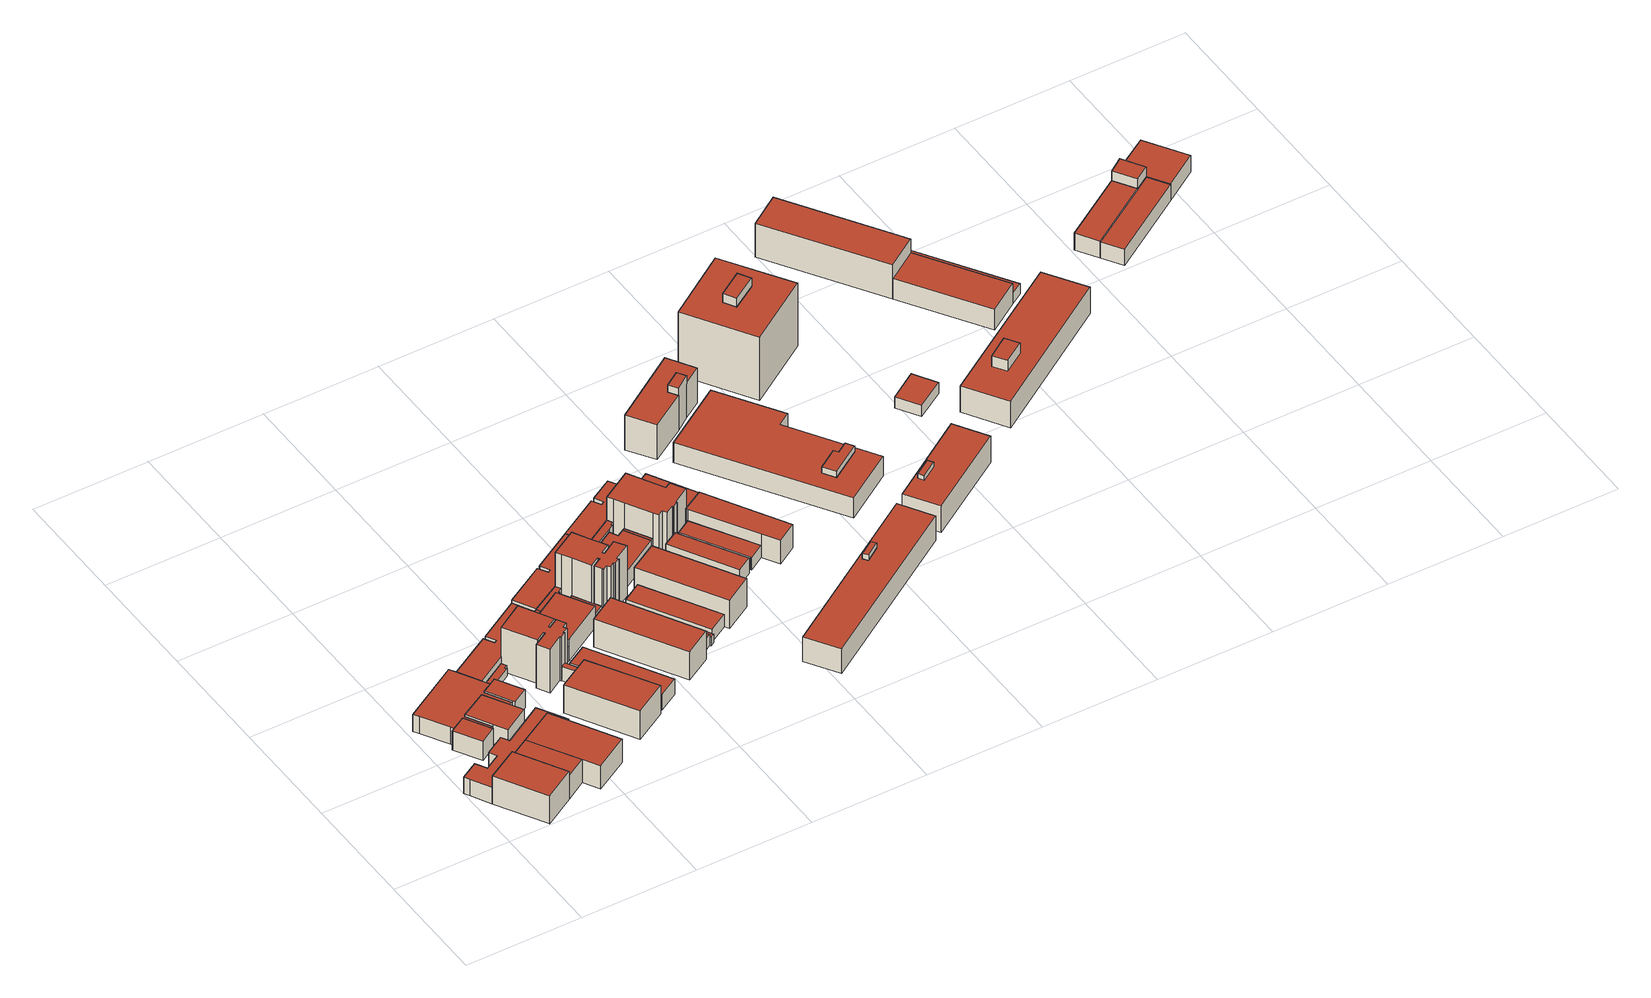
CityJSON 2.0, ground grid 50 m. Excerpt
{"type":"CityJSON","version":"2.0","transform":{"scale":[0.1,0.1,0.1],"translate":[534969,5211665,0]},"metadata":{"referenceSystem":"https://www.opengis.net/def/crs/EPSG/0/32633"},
"CityObjects":{
"building1":{"type":"Building","attributes":{"name":"Inffeldgasse 25E_4","function":"institute","yearOfConstruction":1976,"measuredHeight":13.64,"storeysAboveGround":1,"storeysBelowGround":1,"storeyHeightsAboveGround":13.64},"geometry":[{"type":"MultiSurface","lod":"2","boundaries":[[[0,1,2,3,4]],[[3,5,6,4]],[[2,7,5,3]],[[1,8,7,2]],[[0,9,8,1]],[[4,6,9,0]],[[5,7,8,9,6]]],"semantics":{"surfaces":[{"type":"GroundSurface"},{"type":"WallSurface"},{"type":"RoofSurface"}],"values":[0,1,1,1,1,1,2]}}]},
"building2":{"type":"Building","attributes":{"name":"Inffeldgasse 25D_2","function":"institute","yearOfConstruction":1976,"measuredHeight":9.31,"storeysAboveGround":2,"storeysBelowGround":1,"storeyHeightsAboveGround":4.65},"geometry":[{"type":"MultiSurface","lod":"2","boundaries":[[[10,11,12,13,14,15]],[[14,16,17,15]],[[13,18,16,14]],[[12,19,18,13]],[[11,20,19,12]],[[10,21,20,11]],[[15,17,21,10]],[[16,18,19,20,21,17]]],"semantics":{"surfaces":[{"type":"GroundSurface"},{"type":"WallSurface"},{"type":"RoofSurface"}],"values":[0,1,1,1,1,1,1,2]}}]},
"building3":{"type":"Building","attributes":{"name":"Inffeldgasse 25D_7","function":"institute","yearOfConstruction":1976,"measuredHeight":8.05,"storeysAboveGround":3,"storeysBelowGround":1,"storeyHeightsAboveGround":2.68},"geometry":[{"type":"MultiSurface","lod":"2","boundaries":[[[22,23,24,25,26,27,28,29,30,31,32,4,33,34,35,36]],[[35,37,38,36]],[[34,39,37,35]],[[33,40,39,34]],[[4,41,40,33]],[[32,42,41,4]],[[31,43,42,32]],[[30,44,43,31]],[[29,45,44,30]],[[28,46,45,29]],[[27,47,46,28]],[[26,48,47,27]],[[25,49,48,26]],[[24,50,49,25]],[[23,51,50,24]],[[22,52,51,23]],[[36,38,52,22]],[[37,39,40,41,42,43,44,45,46,47,48,49,50,51,52,38]]],"semantics":{"surfaces":[{"type":"GroundSurface"},{"type":"WallSurface"},{"type":"RoofSurface"}],"values":[0,1,1,1,1,1,1,1,1,1,1,1,1,1,1,1,1,2]}}]},
"building4":{"type":"Building","attributes":{"name":"Inffeldgasse 25D_6","function":"institute","yearOfConstruction":1976,"measuredHeight":11.44,"storeysAboveGround":4,"storeysBelowGround":1,"storeyHeightsAboveGround":2.86},"geometry":[{"type":"MultiSurface","lod":"2","boundaries":[[[53,1,0,54]],[[0,55,56,54]],[[1,57,55,0]],[[53,58,57,1]],[[54,56,58,53]],[[55,57,58,56]]],"semantics":{"surfaces":[{"type":"GroundSurface"},{"type":"WallSurface"},{"type":"RoofSurface"}],"values":[0,1,1,1,1,2]}}]},
"building5":{"type":"Building","attributes":{"name":"Inffeldgasse 25D_1","function":"institute","yearOfConstruction":1976,"measuredHeight":8.32,"storeysAboveGround":2,"storeysBelowGround":1,"storeyHeightsAboveGround":4.16},"geometry":[{"type":"MultiSurface","lod":"2","boundaries":[[[59,60,61,62,63,64,65,66,67,68,10,15,14,69,70,71]],[[70,72,73,71]],[[69,74,72,70]],[[14,75,74,69]],[[15,76,75,14]],[[10,77,76,15]],[[68,78,77,10]],[[67,79,78,68]],[[66,80,79,67]],[[65,81,80,66]],[[64,82,81,65]],[[63,83,82,64]],[[62,84,83,63]],[[61,85,84,62]],[[60,86,85,61]],[[59,87,86,60]],[[71,73,87,59]],[[72,74,75,76,77,78,79,80,81,82,83,84,85,86,87,73]]],"semantics":{"surfaces":[{"type":"GroundSurface"},{"type":"WallSurface"},{"type":"RoofSurface"}],"values":[0,1,1,1,1,1,1,1,1,1,1,1,1,1,1,1,1,2]}}]},
"building6":{"type":"Building","attributes":{"name":"Inffeldgasse 25D_3","function":"institute","yearOfConstruction":1976,"measuredHeight":9.26,"storeysAboveGround":2,"storeysBelowGround":1,"storeyHeightsAboveGround":4.63},"geometry":[{"type":"MultiSurface","lod":"2","boundaries":[[[66,65,88,89,68,67]],[[68,90,91,67]],[[89,92,90,68]],[[88,93,92,89]],[[65,94,93,88]],[[66,95,94,65]],[[67,91,95,66]],[[90,92,93,94,95,91]]],"semantics":{"surfaces":[{"type":"GroundSurface"},{"type":"WallSurface"},{"type":"RoofSurface"}],"values":[0,1,1,1,1,1,1,2]}}]},
"building7":{"type":"Building","attributes":{"name":"Inffeldgasse 25D_5","function":"institute","yearOfConstruction":1976,"measuredHeight":11.37,"storeysAboveGround":4,"storeysBelowGround":1,"storeyHeightsAboveGround":2.84},"geometry":[{"type":"MultiSurface","lod":"2","boundaries":[[[96,53,54,32,31,97]],[[31,98,99,97]],[[32,100,98,31]],[[54,56,100,32]],[[53,58,56,54]],[[96,101,58,53]],[[97,99,101,96]],[[98,100,56,58,101,99]]],"semantics":{"surfaces":[{"type":"GroundSurface"},{"type":"WallSurface"},{"type":"RoofSurface"}],"values":[0,1,1,1,1,1,1,2]}}]},
"building8":{"type":"Building","attributes":{"name":"Inffeldgasse 25D_4","function":"institute","yearOfConstruction":1976,"measuredHeight":9,"storeysAboveGround":2,"storeysBelowGround":1,"storeyHeightsAboveGround":4.5},"geometry":[{"type":"MultiSurface","lod":"2","boundaries":[[[62,102,103,104,64,63]],[[64,105,106,63]],[[104,107,105,64]],[[103,108,107,104]],[[102,109,108,103]],[[62,110,109,102]],[[63,106,110,62]],[[105,107,108,109,110,106]]],"semantics":{"surfaces":[{"type":"GroundSurface"},{"type":"WallSurface"},{"type":"RoofSurface"}],"values":[0,1,1,1,1,1,1,2]}}]},
"building9":{"type":"Building","attributes":{"name":"Inffeldgasse 25D_8","function":"institute","yearOfConstruction":1976,"measuredHeight":2.65,"storeysAboveGround":1,"storeysBelowGround":1,"storeyHeightsAboveGround":2.65},"geometry":[{"type":"MultiSurface","lod":"2","boundaries":[[[111,112,113,30,29,28]],[[29,114,115,28]],[[30,116,114,29]],[[113,117,116,30]],[[112,118,117,113]],[[111,119,118,112]],[[28,115,119,111]],[[114,116,117,118,119,115]]],"semantics":{"surfaces":[{"type":"GroundSurface"},{"type":"WallSurface"},{"type":"RoofSurface"}],"values":[0,1,1,1,1,1,1,2]}}]},
"building10":{"type":"Building","attributes":{"name":"Inffeldgasse 25C_2","function":"institute","yearOfConstruction":1976,"measuredHeight":3.66,"storeysAboveGround":1,"storeysBelowGround":1,"storeyHeightsAboveGround":3.66},"geometry":[{"type":"MultiSurface","lod":"2","boundaries":[[[120,121,122,123,124,125,126,61,60,127]],[[60,128,129,127]],[[61,130,128,60]],[[126,131,130,61]],[[125,132,131,126]],[[124,133,132,125]],[[123,134,133,124]],[[122,135,134,123]],[[121,136,135,122]],[[120,137,136,121]],[[127,129,137,120]],[[128,130,131,132,133,134,135,136,137,129]]],"semantics":{"surfaces":[{"type":"GroundSurface"},{"type":"WallSurface"},{"type":"RoofSurface"}],"values":[0,1,1,1,1,1,1,1,1,1,1,2]}}]},
"building11":{"type":"Building","attributes":{"name":"Inffeldgasse 25C_1","function":"institute","yearOfConstruction":1976,"measuredHeight":6.81,"storeysAboveGround":1,"storeysBelowGround":1,"storeyHeightsAboveGround":6.81},"geometry":[{"type":"MultiSurface","lod":"2","boundaries":[[[138,139,140,141,142,143,144,121,120,127,145]],[[127,146,147,145]],[[120,148,146,127]],[[121,149,148,120]],[[144,150,149,121]],[[143,151,150,144]],[[142,152,151,143]],[[141,153,152,142]],[[140,154,153,141]],[[139,155,154,140]],[[138,156,155,139]],[[145,147,156,138]],[[146,148,149,150,151,152,153,154,155,156,147]]],"semantics":{"surfaces":[{"type":"GroundSurface"},{"type":"WallSurface"},{"type":"RoofSurface"}],"values":[0,1,1,1,1,1,1,1,1,1,1,1,2]}}]},
"building12":{"type":"Building","attributes":{"name":"Inffeldgasse 25C_3","function":"institute","yearOfConstruction":1976,"measuredHeight":21.26,"storeysAboveGround":7,"storeysBelowGround":1,"storeyHeightsAboveGround":3.04},"geometry":[{"type":"MultiSurface","lod":"2","boundaries":[[[144,157,158,159,160,161,162,163,164,165,166,167,168,169,170,171,172,173,174,175,176,177,121]],[[177,178,179,121]],[[176,180,178,177]],[[175,181,180,176]],[[174,182,181,175]],[[173,183,182,174]],[[172,184,183,173]],[[171,185,184,172]],[[170,186,185,171]],[[169,187,186,170]],[[168,188,187,169]],[[167,189,188,168]],[[166,190,189,167]],[[165,191,190,166]],[[164,192,191,165]],[[163,193,192,164]],[[162,194,193,163]],[[161,195,194,162]],[[160,196,195,161]],[[159,197,196,160]],[[158,198,197,159]],[[157,199,198,158]],[[144,200,199,157]],[[121,179,200,144]],[[178,180,181,182,183,184,185,186,187,188,189,190,191,192,193,194,195,196,197,198,199,200,179]]],"semantics":{"surfaces":[{"type":"GroundSurface"},{"type":"WallSurface"},{"type":"RoofSurface"}],"values":[0,1,1,1,1,1,1,1,1,1,1,1,1,1,1,1,1,1,1,1,1,1,1,1,2]}}]},
"building13":{"type":"Building","attributes":{"name":"Inffeldgasse 25C_8","function":"institute","yearOfConstruction":1976,"measuredHeight":13.87,"storeysAboveGround":3,"storeysBelowGround":1,"storeyHeightsAboveGround":4.62},"geometry":[{"type":"MultiSurface","lod":"2","boundaries":[[[201,202,203,204]],[[203,205,206,204]],[[202,207,205,203]],[[201,208,207,202]],[[204,206,208,201]],[[205,207,208,206]]],"semantics":{"surfaces":[{"type":"GroundSurface"},{"type":"WallSurface"},{"type":"RoofSurface"}],"values":[0,1,1,1,1,2]}}]},
"building14":{"type":"Building","attributes":{"name":"Inffeldgasse 25C_6","function":"institute","yearOfConstruction":1976,"measuredHeight":6.92,"storeysAboveGround":1,"storeysBelowGround":1,"storeyHeightsAboveGround":6.92},"geometry":[{"type":"MultiSurface","lod":"2","boundaries":[[[169,209,210,211,204,170]],[[204,212,213,170]],[[211,214,212,204]],[[210,215,214,211]],[[209,216,215,210]],[[169,217,216,209]],[[170,213,217,169]],[[212,214,215,216,217,213]]],"semantics":{"surfaces":[{"type":"GroundSurface"},{"type":"WallSurface"},{"type":"RoofSurface"}],"values":[0,1,1,1,1,1,1,2]}}]},
"building15":{"type":"Building","attributes":{"name":"Inffeldgasse 25C_5","function":"institute","yearOfConstruction":1976,"measuredHeight":7.24,"storeysAboveGround":1,"storeysBelowGround":1,"storeyHeightsAboveGround":7.24},"geometry":[{"type":"MultiSurface","lod":"2","boundaries":[[[218,219,163,162,159,158]],[[159,220,221,158]],[[162,222,220,159]],[[163,223,222,162]],[[219,224,223,163]],[[218,225,224,219]],[[158,221,225,218]],[[220,222,223,224,225,221]]],"semantics":{"surfaces":[{"type":"GroundSurface"},{"type":"WallSurface"},{"type":"RoofSurface"}],"values":[0,1,1,1,1,1,1,2]}}]},
"building16":{"type":"Building","attributes":{"name":"Inffeldgasse 25C_4","function":"institute","yearOfConstruction":1976,"measuredHeight":7.97,"storeysAboveGround":1,"storeysBelowGround":1,"storeyHeightsAboveGround":7.97},"geometry":[{"type":"MultiSurface","lod":"2","boundaries":[[[143,226,227,228,229,157,144]],[[157,230,231,144]],[[229,232,230,157]],[[228,233,232,229]],[[227,234,233,228]],[[226,235,234,227]],[[143,236,235,226]],[[144,231,236,143]],[[230,232,233,234,235,236,231]]],"semantics":{"surfaces":[{"type":"GroundSurface"},{"type":"WallSurface"},{"type":"RoofSurface"}],"values":[0,1,1,1,1,1,1,1,2]}}]},
"building17":{"type":"Building","attributes":{"name":"Inffeldgasse 25C_7","function":"institute","yearOfConstruction":1976,"measuredHeight":7.6,"storeysAboveGround":2,"storeysBelowGround":1,"storeyHeightsAboveGround":3.8},"geometry":[{"type":"MultiSurface","lod":"2","boundaries":[[[237,238,239,209]],[[239,240,241,209]],[[238,242,240,239]],[[237,243,242,238]],[[209,241,243,237]],[[240,242,243,241]]],"semantics":{"surfaces":[{"type":"GroundSurface"},{"type":"WallSurface"},{"type":"RoofSurface"}],"values":[0,1,1,1,1,2]}}]},
"building18":{"type":"Building","attributes":{"name":"Inffeldgasse 25B_3","function":"institute","yearOfConstruction":1976,"measuredHeight":10.5,"storeysAboveGround":2,"storeysBelowGround":2,"storeyHeightsAboveGround":5.25},"geometry":[{"type":"MultiSurface","lod":"2","boundaries":[[[244,245,219,218,246,227,226,247]],[[226,248,249,247]],[[227,250,248,226]],[[246,251,250,227]],[[218,252,251,246]],[[219,253,252,218]],[[245,254,253,219]],[[244,255,254,245]],[[247,249,255,244]],[[248,250,251,252,253,254,255,249]]],"semantics":{"surfaces":[{"type":"GroundSurface"},{"type":"WallSurface"},{"type":"RoofSurface"}],"values":[0,1,1,1,1,1,1,1,1,2]}}]},
"building19":{"type":"Building","attributes":{"name":"Inffeldgasse 25B_4","function":"institute","yearOfConstruction":1976,"measuredHeight":7.98,"storeysAboveGround":1,"storeysBelowGround":2,"storeyHeightsAboveGround":7.98},"geometry":[{"type":"MultiSurface","lod":"2","boundaries":[[[256,257,258,259,247,226,143]],[[226,235,236,143]],[[247,260,235,226]],[[259,261,260,247]],[[258,262,261,259]],[[257,263,262,258]],[[256,264,263,257]],[[143,236,264,256]],[[235,260,261,262,263,264,236]]],"semantics":{"surfaces":[{"type":"GroundSurface"},{"type":"WallSurface"},{"type":"RoofSurface"}],"values":[0,1,1,1,1,1,1,1,2]}}]},
"building20":{"type":"Building","attributes":{"name":"Inffeldgasse 25B_5","function":"institute","yearOfConstruction":1976,"measuredHeight":6.22,"storeysAboveGround":1,"storeysBelowGround":2,"storeyHeightsAboveGround":6.22},"geometry":[{"type":"MultiSurface","lod":"2","boundaries":[[[265,266,267,245,244,268]],[[244,269,270,268]],[[245,271,269,244]],[[267,272,271,245]],[[266,273,272,267]],[[265,274,273,266]],[[268,270,274,265]],[[269,271,272,273,274,270]]],"semantics":{"surfaces":[{"type":"GroundSurface"},{"type":"WallSurface"},{"type":"RoofSurface"}],"values":[0,1,1,1,1,1,1,2]}}]},
"building21":{"type":"Building","attributes":{"name":"Inffeldgasse 25B_10","function":"institute","yearOfConstruction":1976,"measuredHeight":13.83,"storeysAboveGround":1,"storeysBelowGround":2,"storeyHeightsAboveGround":13.83},"geometry":[{"type":"MultiSurface","lod":"2","boundaries":[[[275,276,277,278]],[[277,279,280,278]],[[276,281,279,277]],[[275,282,281,276]],[[278,280,282,275]],[[279,281,282,280]]],"semantics":{"surfaces":[{"type":"GroundSurface"},{"type":"WallSurface"},{"type":"RoofSurface"}],"values":[0,1,1,1,1,2]}}]},
"building22":{"type":"Building","attributes":{"name":"Inffeldgasse 25B_1","function":"institute","yearOfConstruction":1976,"measuredHeight":8.18,"storeysAboveGround":1,"storeysBelowGround":2,"storeyHeightsAboveGround":8.18},"geometry":[{"type":"MultiSurface","lod":"2","boundaries":[[[283,284,285,286,287,288,289,256,143,142]],[[143,290,291,142]],[[256,292,290,143]],[[289,293,292,256]],[[288,294,293,289]],[[287,295,294,288]],[[286,296,295,287]],[[285,297,296,286]],[[284,298,297,285]],[[283,299,298,284]],[[142,291,299,283]],[[290,292,293,294,295,296,297,298,299,291]]],"semantics":{"surfaces":[{"type":"GroundSurface"},{"type":"WallSurface"},{"type":"RoofSurface"}],"values":[0,1,1,1,1,1,1,1,1,1,1,2]}}]},
"building23":{"type":"Building","attributes":{"name":"Inffeldgasse 25B_2","function":"institute","yearOfConstruction":1976,"measuredHeight":24.51,"storeysAboveGround":7,"storeysBelowGround":2,"storeyHeightsAboveGround":3.5},"geometry":[{"type":"MultiSurface","lod":"2","boundaries":[[[289,300,301,302,303,304,305,306,307,308,309,310,311,312,313,314,315,316,267,266,317,318,265,268,257,256]],[[257,319,320,256]],[[268,321,319,257]],[[265,322,321,268]],[[318,323,322,265]],[[317,324,323,318]],[[266,325,324,317]],[[267,326,325,266]],[[316,327,326,267]],[[315,328,327,316]],[[314,329,328,315]],[[313,330,329,314]],[[312,331,330,313]],[[311,332,331,312]],[[310,333,332,311]],[[309,334,333,310]],[[308,335,334,309]],[[307,336,335,308]],[[306,337,336,307]],[[305,338,337,306]],[[304,339,338,305]],[[303,340,339,304]],[[302,341,340,303]],[[301,342,341,302]],[[300,343,342,301]],[[289,344,343,300]],[[256,320,344,289]],[[319,321,322,323,324,325,326,327,328,329,330,331,332,333,334,335,336,337,338,339,340,341,342,343,344,320]]],"semantics":{"surfaces":[{"type":"GroundSurface"},{"type":"WallSurface"},{"type":"RoofSurface"}],"values":[0,1,1,1,1,1,1,1,1,1,1,1,1,1,1,1,1,1,1,1,1,1,1,1,1,1,1,2]}}]},
"building24":{"type":"Building","attributes":{"name":"Inffeldgasse 25B_8","function":"institute","yearOfConstruction":1976,"measuredHeight":5.46,"storeysAboveGround":1,"storeysBelowGround":2,"storeyHeightsAboveGround":5.46},"geometry":[{"type":"MultiSurface","lod":"2","boundaries":[[[345,346,347,348]],[[347,349,350,348]],[[346,351,349,347]],[[345,352,351,346]],[[348,350,352,345]],[[349,351,352,350]]],"semantics":{"surfaces":[{"type":"GroundSurface"},{"type":"WallSurface"},{"type":"RoofSurface"}],"values":[0,1,1,1,1,2]}}]},
"building25":{"type":"Building","attributes":{"name":"Inffeldgasse 25B_7","function":"institute","yearOfConstruction":1976,"measuredHeight":4.13,"storeysAboveGround":1,"storeysBelowGround":2,"storeyHeightsAboveGround":4.13},"geometry":[{"type":"MultiSurface","lod":"2","boundaries":[[[310,353,354,348,311]],[[348,355,356,311]],[[354,357,355,348]],[[353,358,357,354]],[[310,359,358,353]],[[311,356,359,310]],[[355,357,358,359,356]]],"semantics":{"surfaces":[{"type":"GroundSurface"},{"type":"WallSurface"},{"type":"RoofSurface"}],"values":[0,1,1,1,1,1,2]}}]},
"building26":{"type":"Building","attributes":{"name":"Inffeldgasse 25B_6","function":"institute","yearOfConstruction":1976,"measuredHeight":7.5,"storeysAboveGround":1,"storeysBelowGround":2,"storeyHeightsAboveGround":7.5},"geometry":[{"type":"MultiSurface","lod":"2","boundaries":[[[360,361,306,305,304,300]],[[304,362,363,300]],[[305,364,362,304]],[[306,365,364,305]],[[361,366,365,306]],[[360,367,366,361]],[[300,363,367,360]],[[362,364,365,366,367,363]]],"semantics":{"surfaces":[{"type":"GroundSurface"},{"type":"WallSurface"},{"type":"RoofSurface"}],"values":[0,1,1,1,1,1,1,2]}}]},
"building27":{"type":"Building","attributes":{"name":"Inffeldgasse 25B_12","function":"institute","yearOfConstruction":1976,"measuredHeight":8.72,"storeysAboveGround":1,"storeysBelowGround":1,"storeyHeightsAboveGround":8.72},"geometry":[{"type":"MultiSurface","lod":"2","boundaries":[[[368,369,370,371,372,289,288]],[[289,373,374,288]],[[372,375,373,289]],[[371,376,375,372]],[[370,377,376,371]],[[369,378,377,370]],[[368,379,378,369]],[[288,374,379,368]],[[373,375,376,377,378,379,374]]],"semantics":{"surfaces":[{"type":"GroundSurface"},{"type":"WallSurface"},{"type":"RoofSurface"}],"values":[0,1,1,1,1,1,1,1,2]}}]},
"building28":{"type":"Building","attributes":{"name":"Inffeldgasse 25B_9","function":"institute","yearOfConstruction":1976,"measuredHeight":6.1,"storeysAboveGround":1,"storeysBelowGround":2,"storeyHeightsAboveGround":6.1},"geometry":[{"type":"MultiSurface","lod":"2","boundaries":[[[380,381,382,383]],[[382,384,385,383]],[[381,386,384,382]],[[380,387,386,381]],[[383,385,387,380]],[[384,386,387,385]]],"semantics":{"surfaces":[{"type":"GroundSurface"},{"type":"WallSurface"},{"type":"RoofSurface"}],"values":[0,1,1,1,1,2]}}]},
"building29":{"type":"Building","attributes":{"name":"Inffeldgasse 25A_4","function":"institute","yearOfConstruction":1976,"measuredHeight":7.5,"storeysAboveGround":3,"storeysBelowGround":2,"storeyHeightsAboveGround":2.5},"geometry":[{"type":"MultiSurface","lod":"2","boundaries":[[[368,388,389,390,391,361,360,369]],[[360,367,392,369]],[[361,366,367,360]],[[391,393,366,361]],[[390,394,393,391]],[[389,395,394,390]],[[388,396,395,389]],[[368,397,396,388]],[[369,392,397,368]],[[367,366,393,394,395,396,397,392]]],"semantics":{"surfaces":[{"type":"GroundSurface"},{"type":"WallSurface"},{"type":"RoofSurface"}],"values":[0,1,1,1,1,1,1,1,1,2]}}]},
"building30":{"type":"Building","attributes":{"name":"Inffeldgasse 25B_11","function":"institute","yearOfConstruction":1976,"measuredHeight":13.84,"storeysAboveGround":1,"storeysBelowGround":2,"storeyHeightsAboveGround":13.84},"geometry":[{"type":"MultiSurface","lod":"2","boundaries":[[[398,399,400,401]],[[400,402,403,401]],[[399,404,402,400]],[[398,405,404,399]],[[401,403,405,398]],[[402,404,405,403]]],"semantics":{"surfaces":[{"type":"GroundSurface"},{"type":"WallSurface"},{"type":"RoofSurface"}],"values":[0,1,1,1,1,2]}}]},
"building31":{"type":"Building","attributes":{"name":"Inffeldgasse 25A_3","function":"institute","yearOfConstruction":1976,"measuredHeight":8.73,"storeysAboveGround":1,"storeysBelowGround":2,"storeyHeightsAboveGround":8.73},"geometry":[{"type":"MultiSurface","lod":"2","boundaries":[[[406,407,408,409,388,368,288]],[[368,379,374,288]],[[388,410,379,368]],[[409,411,410,388]],[[408,412,411,409]],[[407,413,412,408]],[[406,414,413,407]],[[288,374,414,406]],[[379,410,411,412,413,414,374]]],"semantics":{"surfaces":[{"type":"GroundSurface"},{"type":"WallSurface"},{"type":"RoofSurface"}],"values":[0,1,1,1,1,1,1,1,2]}}]},
"building32":{"type":"Building","attributes":{"name":"Inffeldgasse 25A_1","function":"institute","yearOfConstruction":1976,"measuredHeight":8.45,"storeysAboveGround":1,"storeysBelowGround":2,"storeyHeightsAboveGround":8.45},"geometry":[{"type":"MultiSurface","lod":"2","boundaries":[[[415,416,417,418,419,420,421,422,406,288,287]],[[288,423,424,287]],[[406,425,423,288]],[[422,426,425,406]],[[421,427,426,422]],[[420,428,427,421]],[[419,429,428,420]],[[418,430,429,419]],[[417,431,430,418]],[[416,432,431,417]],[[415,433,432,416]],[[287,424,433,415]],[[423,425,426,427,428,429,430,431,432,433,424]]],"semantics":{"surfaces":[{"type":"GroundSurface"},{"type":"WallSurface"},{"type":"RoofSurface"}],"values":[0,1,1,1,1,1,1,1,1,1,1,1,2]}}]},
"building33":{"type":"Building","attributes":{"name":"Inffeldgasse 25A_5","function":"institute","yearOfConstruction":1976,"measuredHeight":7.5,"storeysAboveGround":3,"storeysBelowGround":2,"storeyHeightsAboveGround":2.5},"geometry":[{"type":"MultiSurface","lod":"2","boundaries":[[[434,435,391,390]],[[391,393,394,390]],[[435,436,393,391]],[[434,437,436,435]],[[390,394,437,434]],[[393,436,437,394]]],"semantics":{"surfaces":[{"type":"GroundSurface"},{"type":"WallSurface"},{"type":"RoofSurface"}],"values":[0,1,1,1,1,2]}}]},
"building34":{"type":"Building","attributes":{"name":"Inffeldgasse 25A_2","function":"institute","yearOfConstruction":1976,"measuredHeight":20,"storeysAboveGround":7,"storeysBelowGround":2,"storeyHeightsAboveGround":2.86},"geometry":[{"type":"MultiSurface","lod":"2","boundaries":[[[422,438,439,440,441,442,443,444,445,446,447,448,449,450,435,434,407,406]],[[407,451,452,406]],[[434,453,451,407]],[[435,454,453,434]],[[450,455,454,435]],[[449,456,455,450]],[[448,457,456,449]],[[447,458,457,448]],[[446,459,458,447]],[[445,460,459,446]],[[444,461,460,445]],[[443,462,461,444]],[[442,463,462,443]],[[441,464,463,442]],[[440,465,464,441]],[[439,466,465,440]],[[438,467,466,439]],[[422,468,467,438]],[[406,452,468,422]],[[451,453,454,455,456,457,458,459,460,461,462,463,464,465,466,467,468,452]]],"semantics":{"surfaces":[{"type":"GroundSurface"},{"type":"WallSurface"},{"type":"RoofSurface"}],"values":[0,1,1,1,1,1,1,1,1,1,1,1,1,1,1,1,1,1,1,2]}}]},
"building35":{"type":"Building","attributes":{"name":"Inffeldgasse 25A_8","function":"institute","yearOfConstruction":1976,"measuredHeight":7.65,"storeysAboveGround":1,"storeysBelowGround":2,"storeyHeightsAboveGround":7.65},"geometry":[{"type":"MultiSurface","lod":"2","boundaries":[[[469,470,471,472,473]],[[472,474,475,473]],[[471,476,474,472]],[[470,477,476,471]],[[469,478,477,470]],[[473,475,478,469]],[[474,476,477,478,475]]],"semantics":{"surfaces":[{"type":"GroundSurface"},{"type":"WallSurface"},{"type":"RoofSurface"}],"values":[0,1,1,1,1,1,2]}}]},
"building36":{"type":"Building","attributes":{"name":"Inffeldgasse 25A_9","function":"institute","yearOfConstruction":1976,"measuredHeight":4.41,"storeysAboveGround":1,"storeysBelowGround":2,"storeyHeightsAboveGround":4.41},"geometry":[{"type":"MultiSurface","lod":"2","boundaries":[[[444,479,480,470,469,445]],[[469,481,482,445]],[[470,483,481,469]],[[480,484,483,470]],[[479,485,484,480]],[[444,486,485,479]],[[445,482,486,444]],[[481,483,484,485,486,482]]],"semantics":{"surfaces":[{"type":"GroundSurface"},{"type":"WallSurface"},{"type":"RoofSurface"}],"values":[0,1,1,1,1,1,1,2]}}]},
"building37":{"type":"Building","attributes":{"name":"Inffeldgasse 25A_7","function":"institute","yearOfConstruction":1976,"measuredHeight":7.5,"storeysAboveGround":1,"storeysBelowGround":2,"storeyHeightsAboveGround":7.5},"geometry":[{"type":"MultiSurface","lod":"2","boundaries":[[[421,439,438,422]],[[438,487,488,422]],[[439,489,487,438]],[[421,490,489,439]],[[422,488,490,421]],[[487,489,490,488]]],"semantics":{"surfaces":[{"type":"GroundSurface"},{"type":"WallSurface"},{"type":"RoofSurface"}],"values":[0,1,1,1,1,2]}}]},
"building38":{"type":"Building","attributes":{"name":"Inffeldgasse 25A_10","function":"institute","yearOfConstruction":1976,"measuredHeight":5.89,"storeysAboveGround":1,"storeysBelowGround":2,"storeyHeightsAboveGround":5.89},"geometry":[{"type":"MultiSurface","lod":"2","boundaries":[[[491,492,493,480,479]],[[480,494,495,479]],[[493,496,494,480]],[[492,497,496,493]],[[491,498,497,492]],[[479,495,498,491]],[[494,496,497,498,495]]],"semantics":{"surfaces":[{"type":"GroundSurface"},{"type":"WallSurface"},{"type":"RoofSurface"}],"values":[0,1,1,1,1,1,2]}}]},
"building39":{"type":"Building","attributes":{"name":"Inffeldgasse 25A_6","function":"institute","yearOfConstruction":1976,"measuredHeight":7.5,"storeysAboveGround":1,"storeysBelowGround":2,"storeyHeightsAboveGround":7.5},"geometry":[{"type":"MultiSurface","lod":"2","boundaries":[[[499,440,439,421,420,500]],[[420,501,502,500]],[[421,490,501,420]],[[439,489,490,421]],[[440,503,489,439]],[[499,504,503,440]],[[500,502,504,499]],[[501,490,489,503,504,502]]],"semantics":{"surfaces":[{"type":"GroundSurface"},{"type":"WallSurface"},{"type":"RoofSurface"}],"values":[0,1,1,1,1,1,1,2]}}]},
"building40":{"type":"Building","attributes":{"name":"Inffeldgasse 25A_11","function":"institute","yearOfConstruction":1976,"measuredHeight":11.52,"storeysAboveGround":1,"storeysBelowGround":2,"storeyHeightsAboveGround":11.52},"geometry":[{"type":"MultiSurface","lod":"2","boundaries":[[[492,491,505,506,507,508]],[[507,509,510,508]],[[506,511,509,507]],[[505,512,511,506]],[[491,513,512,505]],[[492,514,513,491]],[[508,510,514,492]],[[509,511,512,513,514,510]]],"semantics":{"surfaces":[{"type":"GroundSurface"},{"type":"WallSurface"},{"type":"RoofSurface"}],"values":[0,1,1,1,1,1,1,2]}}]},
"building41":{"type":"Building","attributes":{"name":"Inffeldgasse 21A_1","function":"institute","yearOfConstruction":2003,"measuredHeight":11.91,"storeysAboveGround":3,"storeysBelowGround":1,"storeyHeightsAboveGround":3.97},"geometry":[{"type":"MultiSurface","lod":"2","boundaries":[[[515,516,517,518]],[[519,520,521,522]],[[517,523,524,518]],[[516,525,523,517]],[[515,526,525,516]],[[518,524,526,515]],[[521,527,528,522]],[[520,529,527,521]],[[519,530,529,520]],[[522,528,530,519]],[[523,525,526,524]],[[527,529,530,528]]],"semantics":{"surfaces":[{"type":"GroundSurface"},{"type":"WallSurface"},{"type":"RoofSurface"}],"values":[0,0,1,1,1,1,1,1,1,1,2,2]}}]},
"building42":{"type":"Building","attributes":{"name":"Inffeldgasse 21A_2","function":"institute","yearOfConstruction":2003,"measuredHeight":14.5,"storeysAboveGround":4,"storeysBelowGround":1,"storeyHeightsAboveGround":3.63},"geometry":[{"type":"MultiSurface","lod":"2","boundaries":[[[521,520,519,522]],[[519,531,532,522]],[[520,533,531,519]],[[521,534,533,520]],[[522,532,534,521]],[[531,533,534,532]]],"semantics":{"surfaces":[{"type":"GroundSurface"},{"type":"WallSurface"},{"type":"RoofSurface"}],"values":[0,1,1,1,1,2]}}]},
"building43":{"type":"Building","attributes":{"name":"Inffeldgasse 19_1","function":"institute","yearOfConstruction":2010,"measuredHeight":16.97,"storeysAboveGround":4,"storeysBelowGround":1,"storeyHeightsAboveGround":4.24},"geometry":[{"type":"MultiSurface","lod":"2","boundaries":[[[535,536,537,538,539,540,541,542]],[[541,543,544,542]],[[540,545,543,541]],[[539,546,545,540]],[[538,547,546,539]],[[537,548,547,538]],[[536,549,548,537]],[[535,550,549,536]],[[542,544,550,535]],[[543,545,546,547,548,549,550,544]]],"semantics":{"surfaces":[{"type":"GroundSurface"},{"type":"WallSurface"},{"type":"RoofSurface"}],"values":[0,1,1,1,1,1,1,1,1,2]}}]},
"building44":{"type":"Building","attributes":{"name":"Inffeldgasse 19_2","function":"institute","yearOfConstruction":2010,"measuredHeight":20.46,"storeysAboveGround":5,"storeysBelowGround":1,"storeyHeightsAboveGround":4.09},"geometry":[{"type":"MultiSurface","lod":"2","boundaries":[[[539,538,537,540]],[[537,551,552,540]],[[538,553,551,537]],[[539,554,553,538]],[[540,552,554,539]],[[551,553,554,552]]],"semantics":{"surfaces":[{"type":"GroundSurface"},{"type":"WallSurface"},{"type":"RoofSurface"}],"values":[0,1,1,1,1,2]}}]},
"building45":{"type":"Building","attributes":{"name":"Inffeldgasse 21_1","function":"institute","yearOfConstruction":2008,"measuredHeight":9.72,"storeysAboveGround":2,"storeysBelowGround":1,"storeyHeightsAboveGround":4.86},"geometry":[{"type":"MultiSurface","lod":"2","boundaries":[[[555,556,557,558,559,560]],[[561,562,563,564,565,566]],[[559,567,568,560]],[[558,569,567,559]],[[557,570,569,558]],[[556,571,570,557]],[[555,572,571,556]],[[560,568,572,555]],[[565,573,574,566]],[[564,575,573,565]],[[563,576,575,564]],[[562,577,576,563]],[[561,578,577,562]],[[566,574,578,561]],[[567,569,570,571,572,568]],[[573,575,576,577,578,574]]],"semantics":{"surfaces":[{"type":"GroundSurface"},{"type":"WallSurface"},{"type":"RoofSurface"}],"values":[0,0,1,1,1,1,1,1,1,1,1,1,1,1,2,2]}}]},
"building46":{"type":"Building","attributes":{"name":"Inffeldgasse 21_2","function":"institute","yearOfConstruction":2008,"measuredHeight":12.64,"storeysAboveGround":3,"storeysBelowGround":1,"storeyHeightsAboveGround":4.21},"geometry":[{"type":"MultiSurface","lod":"2","boundaries":[[[565,564,563,562,561,566]],[[561,579,580,566]],[[562,581,579,561]],[[563,582,581,562]],[[564,583,582,563]],[[565,584,583,564]],[[566,580,584,565]],[[579,581,582,583,584,580]]],"semantics":{"surfaces":[{"type":"GroundSurface"},{"type":"WallSurface"},{"type":"RoofSurface"}],"values":[0,1,1,1,1,1,1,2]}}]},
"building47":{"type":"Building","attributes":{"name":"Inffeldgasse 21B_2","function":"institute","yearOfConstruction":2004,"measuredHeight":14.81,"storeysAboveGround":4,"storeysBelowGround":1,"storeyHeightsAboveGround":3.7},"geometry":[{"type":"MultiSurface","lod":"2","boundaries":[[[585,586,587,588]],[[587,589,590,588]],[[586,591,589,587]],[[585,592,591,586]],[[588,590,592,585]],[[589,591,592,590]]],"semantics":{"surfaces":[{"type":"GroundSurface"},{"type":"WallSurface"},{"type":"RoofSurface"}],"values":[0,1,1,1,1,2]}}]},
"building48":{"type":"Building","attributes":{"name":"Inffeldgasse 21B_1","function":"institute","yearOfConstruction":2004,"measuredHeight":12.83,"storeysAboveGround":3,"storeysBelowGround":1,"storeyHeightsAboveGround":4.28},"geometry":[{"type":"MultiSurface","lod":"2","boundaries":[[[593,594,595,596]],[[588,587,586,585]],[[595,597,598,596]],[[594,599,597,595]],[[593,600,599,594]],[[596,598,600,593]],[[586,601,602,585]],[[587,603,601,586]],[[588,604,603,587]],[[585,602,604,588]],[[597,599,600,598]],[[601,603,604,602]]],"semantics":{"surfaces":[{"type":"GroundSurface"},{"type":"WallSurface"},{"type":"RoofSurface"}],"values":[0,0,1,1,1,1,1,1,1,1,2,2]}}]},
"building49":{"type":"Building","attributes":{"name":"Inffeldgasse 13_1","function":"institute","yearOfConstruction":2010,"measuredHeight":30.77,"storeysAboveGround":8,"storeysBelowGround":1,"storeyHeightsAboveGround":3.85},"geometry":[{"type":"MultiSurface","lod":"2","boundaries":[[[605,606,607,608]],[[609,610,611,612]],[[607,613,614,608]],[[606,615,613,607]],[[605,616,615,606]],[[608,614,616,605]],[[611,617,618,612]],[[610,619,617,611]],[[609,620,619,610]],[[612,618,620,609]],[[613,615,616,614]],[[617,619,620,618]]],"semantics":{"surfaces":[{"type":"GroundSurface"},{"type":"WallSurface"},{"type":"RoofSurface"}],"values":[0,0,1,1,1,1,1,1,1,1,2,2]}}]},
"building50":{"type":"Building","attributes":{"name":"Inffeldgasse 13_2","function":"institute","yearOfConstruction":2010,"measuredHeight":35.03,"storeysAboveGround":8,"storeysBelowGround":1,"storeyHeightsAboveGround":4.38},"geometry":[{"type":"MultiSurface","lod":"2","boundaries":[[[610,609,612,611]],[[612,621,622,611]],[[609,623,621,612]],[[610,624,623,609]],[[611,622,624,610]],[[621,623,624,622]]],"semantics":{"surfaces":[{"type":"GroundSurface"},{"type":"WallSurface"},{"type":"RoofSurface"}],"values":[0,1,1,1,1,2]}}]},
"building51":{"type":"Building","attributes":{"name":"Inffeldgasse 15_1","function":"institute","yearOfConstruction":2000,"measuredHeight":5.42,"storeysAboveGround":1,"storeysBelowGround":0,"storeyHeightsAboveGround":5.42},"geometry":[{"type":"MultiSurface","lod":"2","boundaries":[[[625,626,627,628]],[[627,629,630,628]],[[626,631,629,627]],[[625,632,631,626]],[[628,630,632,625]],[[629,631,632,630]]],"semantics":{"surfaces":[{"type":"GroundSurface"},{"type":"WallSurface"},{"type":"RoofSurface"}],"values":[0,1,1,1,1,2]}}]},
"building52":{"type":"Building","attributes":{"name":"Inffeldgasse 23_2","function":"institute","yearOfConstruction":2010,"measuredHeight":17.77,"storeysAboveGround":4,"storeysBelowGround":1,"storeyHeightsAboveGround":4.44},"geometry":[{"type":"MultiSurface","lod":"2","boundaries":[[[633,634,635,636]],[[635,637,638,636]],[[634,639,637,635]],[[633,640,639,634]],[[636,638,640,633]],[[637,639,640,638]]],"semantics":{"surfaces":[{"type":"GroundSurface"},{"type":"WallSurface"},{"type":"RoofSurface"}],"values":[0,1,1,1,1,2]}}]},
"building53":{"type":"Building","attributes":{"name":"Inffeldgasse 11_2","function":"institute","yearOfConstruction":2005,"measuredHeight":16.44,"storeysAboveGround":5,"storeysBelowGround":1,"storeyHeightsAboveGround":3.29},"geometry":[{"type":"MultiSurface","lod":"2","boundaries":[[[641,642,643,644,645]],[[644,646,647,645]],[[643,648,646,644]],[[642,649,648,643]],[[641,650,649,642]],[[645,647,650,641]],[[646,648,649,650,647]]],"semantics":{"surfaces":[{"type":"GroundSurface"},{"type":"WallSurface"},{"type":"RoofSurface"}],"values":[0,1,1,1,1,1,2]}}]},
"building54":{"type":"Building","attributes":{"name":"Inffeldgasse 23_1","function":"institute","yearOfConstruction":2010,"measuredHeight":12.79,"storeysAboveGround":3,"storeysBelowGround":1,"storeyHeightsAboveGround":4.26},"geometry":[{"type":"MultiSurface","lod":"2","boundaries":[[[651,652,653,654]],[[635,634,633,636]],[[653,655,656,654]],[[652,657,655,653]],[[651,658,657,652]],[[654,656,658,651]],[[633,659,660,636]],[[634,661,659,633]],[[635,662,661,634]],[[636,660,662,635]],[[655,657,658,656]],[[659,661,662,660]]],"semantics":{"surfaces":[{"type":"GroundSurface"},{"type":"WallSurface"},{"type":"RoofSurface"}],"values":[0,0,1,1,1,1,1,1,1,1,2,2]}}]},
"building55":{"type":"Building","attributes":{"name":"Inffeldgasse 11_1","function":"institute","yearOfConstruction":2005,"measuredHeight":9.95,"storeysAboveGround":2,"storeysBelowGround":1,"storeyHeightsAboveGround":4.97},"geometry":[{"type":"MultiSurface","lod":"2","boundaries":[[[645,644,663,664]],[[663,665,666,664]],[[644,667,665,663]],[[645,668,667,644]],[[664,666,668,645]],[[665,667,668,666]]],"semantics":{"surfaces":[{"type":"GroundSurface"},{"type":"WallSurface"},{"type":"RoofSurface"}],"values":[0,1,1,1,1,2]}}]},
"building56":{"type":"Building","attributes":{"name":"Inffeldgasse 11_3","function":"institute","yearOfConstruction":2005,"measuredHeight":5.03,"storeysAboveGround":1,"storeysBelowGround":1,"storeyHeightsAboveGround":5.03},"geometry":[{"type":"MultiSurface","lod":"2","boundaries":[[[644,643,669,670,663]],[[670,671,672,663]],[[669,673,671,670]],[[643,674,673,669]],[[644,675,674,643]],[[663,672,675,644]],[[671,673,674,675,672]]],"semantics":{"surfaces":[{"type":"GroundSurface"},{"type":"WallSurface"},{"type":"RoofSurface"}],"values":[0,1,1,1,1,1,2]}}]},
"building57":{"type":"Building","attributes":{"name":"Petersgasse 136_3","function":"institute","yearOfConstruction":2010,"measuredHeight":8.16,"storeysAboveGround":3,"storeysBelowGround":1,"storeyHeightsAboveGround":2.72},"geometry":[{"type":"MultiSurface","lod":"2","boundaries":[[[676,677,678,679]],[[678,680,681,679]],[[677,682,680,678]],[[676,683,682,677]],[[679,681,683,676]],[[680,682,683,681]]],"semantics":{"surfaces":[{"type":"GroundSurface"},{"type":"WallSurface"},{"type":"RoofSurface"}],"values":[0,1,1,1,1,2]}}]},
"building58":{"type":"Building","attributes":{"name":"Petersgasse 136_4","function":"institute","yearOfConstruction":2010,"measuredHeight":7.86,"storeysAboveGround":3,"storeysBelowGround":1,"storeyHeightsAboveGround":2.62},"geometry":[{"type":"MultiSurface","lod":"2","boundaries":[[[684,685,686,677]],[[686,687,688,677]],[[685,689,687,686]],[[684,690,689,685]],[[677,688,690,684]],[[687,689,690,688]]],"semantics":{"surfaces":[{"type":"GroundSurface"},{"type":"WallSurface"},{"type":"RoofSurface"}],"values":[0,1,1,1,1,2]}}]},
"building59":{"type":"Building","attributes":{"name":"Petersgasse 136_2","function":"institute","yearOfConstruction":2010,"measuredHeight":12.81,"storeysAboveGround":3,"storeysBelowGround":1,"storeyHeightsAboveGround":4.27},"geometry":[{"type":"MultiSurface","lod":"2","boundaries":[[[684,676,679,691]],[[679,692,693,691]],[[676,694,692,679]],[[684,695,694,676]],[[691,693,695,684]],[[692,694,695,693]]],"semantics":{"surfaces":[{"type":"GroundSurface"},{"type":"WallSurface"},{"type":"RoofSurface"}],"values":[0,1,1,1,1,2]}}]},
"building60":{"type":"Building","attributes":{"name":"Petersgasse 136_1","function":"institute","yearOfConstruction":2010,"measuredHeight":8.14,"storeysAboveGround":3,"storeysBelowGround":1,"storeyHeightsAboveGround":2.71},"geometry":[{"type":"MultiSurface","lod":"2","boundaries":[[[696,685,684,691,697]],[[691,698,699,697]],[[684,700,698,691]],[[685,701,700,684]],[[696,702,701,685]],[[697,699,702,696]],[[698,700,701,702,699]]],"semantics":{"surfaces":[{"type":"GroundSurface"},{"type":"WallSurface"},{"type":"RoofSurface"}],"values":[0,1,1,1,1,1,2]}}]}
},
"vertices":[
[195,288,0],[314,82,0],[180,5,0],[179,7,0],[61,211,0],[179,7,136],[61,211,136],[180,5,136],[314,82,136],[195,288,136],
[224,485,0],[230,474,0],[161,434,0],[96,544,0],[117,557,0],[166,585,0],[117,557,93],[166,585,93],[96,544,93],[161,434,93],[230,474,93],[224,485,93],
[103,312,0],[170,351,0],[153,384,0],[235,432,0],[254,398,0],[432,503,0],[487,410,0],[501,386,0],[486,377,0],[466,365,0],[432,424,0],[14,294,0],[2,316,0],[47,341,0],[76,358,0],[47,341,80],[76,358,80],[2,316,80],[14,294,80],[61,211,80],[432,424,80],[466,365,80],[486,377,80],[501,386,80],[487,410,80],[432,503,80],[254,398,80],[235,432,80],[153,384,80],[170,351,80],[103,312,80],
[403,136,0],[284,339,0],[195,288,114],[284,339,114],[314,82,114],[403,136,114],
[272,852,0],[286,828,0],[350,717,0],[361,698,0],[315,672,0],[372,572,0],[351,561,0],[294,658,0],[183,596,0],[240,496,0],[107,575,0],[40,686,0],[27,708,0],[40,686,83],[27,708,83],[107,575,83],[117,557,83],[166,585,83],[224,485,83],[240,496,83],[183,596,83],[294,658,83],[351,561,83],[372,572,83],[315,672,83],[361,698,83],[350,717,83],[286,828,83],[272,852,83],
[384,505,0],[273,439,0],[240,496,93],[183,596,93],[273,439,93],[384,505,93],[351,561,93],[294,658,93],
[442,69,0],[588,153,0],[466,365,114],[588,153,114],[432,424,114],[442,69,114],
[382,711,0],[446,600,0],[378,560,0],[372,572,90],[315,672,90],[378,560,90],[446,600,90],[382,711,90],[361,698,90],
[500,418,0],[522,379,0],[495,363,0],[501,386,26],[487,410,26],[486,377,26],[495,363,26],[522,379,26],[500,418,26],
[352,745,0],[481,822,0],[493,802,0],[479,794,0],[485,786,0],[412,742,0],[408,750,0],[300,837,0],[286,828,37],[300,837,37],[350,717,37],[408,750,37],[412,742,37],[485,786,37],[479,794,37],[493,802,37],[481,822,37],[352,745,37],
[480,943,0],[504,903,0],[516,909,0],[493,950,0],[674,1056,0],[724,967,0],[598,892,0],[298,839,0],[300,837,68],[298,839,68],[352,745,68],[481,822,68],[598,892,68],[724,967,68],[674,1056,68],[493,950,68],[516,909,68],[504,903,68],[480,943,68],
[611,868,0],[632,832,0],[674,757,0],[632,734,0],[634,727,0],[677,752,0],[694,721,0],[697,716,0],[676,703,0],[684,689,0],[661,677,0],[664,672,0],[662,671,0],[641,659,0],[638,657,0],[635,661,0],[569,622,0],[540,672,0],[603,709,0],[600,715,0],[558,691,0],[558,691,213],[481,822,213],[600,715,213],[603,709,213],[540,672,213],[569,622,213],[635,661,213],[638,657,213],[641,659,213],[662,671,213],[664,672,213],[661,677,213],[684,689,213],[676,703,213],[697,716,213],[694,721,213],[677,752,213],[634,727,213],[632,734,213],[674,757,213],[632,832,213],[611,868,213],[598,892,213],
[852,307,0],[712,226,0],[551,500,0],[689,579,0],[551,500,139],[689,579,139],[712,226,139],[852,307,139],
[673,652,0],[865,326,0],[846,315,0],[689,579,69],[641,659,69],[846,315,69],[865,326,69],[673,652,69],[662,671,69],
[656,845,0],[720,736,0],[674,757,72],[632,832,72],[677,752,72],[694,721,72],[720,736,72],[656,845,72],
[741,937,0],[662,890,0],[631,872,0],[628,878,0],[611,868,80],[598,892,80],[628,878,80],[631,872,80],[662,890,80],[741,937,80],[724,967,80],
[761,702,0],[952,371,0],[868,322,0],[868,322,76],[673,652,76],[952,371,76],[761,702,76],
[840,951,0],[903,844,0],[679,858,0],[821,985,0],[741,937,105],[821,985,105],[662,890,105],[679,858,105],[656,845,105],[720,736,105],[903,844,105],[840,951,105],
[852,1039,0],[865,1017,0],[846,1006,0],[849,1002,0],[821,985,80],[849,1002,80],[846,1006,80],[865,1017,80],[852,1039,80],
[928,907,0],[933,899,0],[949,872,0],[887,980,0],[840,951,62],[887,980,62],[903,844,62],[949,872,62],[933,899,62],[928,907,62],
[1155,476,0],[1041,410,0],[840,753,0],[956,822,0],[840,753,138],[956,822,138],[1041,410,138],[1155,476,138],
[847,1157,0],[872,1117,0],[884,1124,0],[862,1164,0],[1037,1266,0],[1091,1177,0],[963,1103,0],[724,967,82],[674,1056,82],[852,1039,82],[963,1103,82],[1091,1177,82],[1037,1266,82],[862,1164,82],[884,1124,82],[872,1117,82],[847,1157,82],
[998,1041,0],[1039,971,0],[998,947,0],[1004,939,0],[1043,963,0],[1067,978,0],[1084,950,0],[1096,931,0],[1027,891,0],[1032,884,0],[1030,883,0],[1008,871,0],[1006,869,0],[1002,875,0],[981,862,0],[972,874,0],[953,864,0],[973,923,0],[969,931,0],[865,1017,245],[852,1039,245],[887,980,245],[928,907,245],[969,931,245],[973,923,245],[933,899,245],[949,872,245],[953,864,245],[972,874,245],[981,862,245],[1002,875,245],[1006,869,245],[1008,871,245],[1030,883,245],[1032,884,245],[1027,891,245],[1096,931,245],[1084,950,245],[1067,978,245],[1043,963,245],[1004,939,245],[998,947,245],[1039,971,245],[998,1041,245],[963,1103,245],
[1207,534,0],[1144,496,0],[964,808,0],[1024,845,0],[964,808,55],[1024,845,55],[1144,496,55],[1207,534,55],
[1229,542,0],[1209,530,0],[1024,845,41],[1008,871,41],[1209,530,41],[1229,542,41],[1030,883,41],
[1050,1071,0],[1110,965,0],[1043,963,75],[998,1041,75],[1067,978,75],[1084,950,75],[1110,965,75],[1050,1071,75],
[1108,1150,0],[1030,1105,0],[997,1085,0],[995,1089,0],[977,1079,0],[963,1103,87],[1091,1177,87],[977,1079,87],[995,1089,87],[997,1085,87],[1030,1105,87],[1108,1150,87],
[1125,905,0],[1307,595,0],[1226,547,0],[1045,857,0],[1226,547,61],[1045,857,61],[1307,595,61],[1125,905,61],
[1183,1194,0],[1202,1160,0],[1232,1177,0],[1290,1073,0],[1030,1105,75],[1290,1073,75],[1232,1177,75],[1202,1160,75],[1183,1194,75],[1108,1150,75],
[1437,645,0],[1319,575,0],[1118,917,0],[1238,986,0],[1118,917,138],[1238,986,138],[1319,575,138],[1437,645,138],
[1205,1244,0],[1218,1221,0],[1205,1214,0],[1209,1209,0],[1183,1194,87],[1209,1209,87],[1205,1214,87],[1218,1221,87],[1205,1244,87],
[1215,1368,0],[1237,1331,0],[1251,1339,0],[1230,1376,0],[1325,1431,0],[1377,1345,0],[1359,1334,0],[1334,1320,0],[1091,1177,84],[1037,1266,84],[1205,1244,84],[1334,1320,84],[1359,1334,84],[1377,1345,84],[1325,1431,84],[1230,1376,84],[1251,1339,84],[1237,1331,84],[1215,1368,84],
[1241,1182,0],[1300,1079,0],[1300,1079,75],[1241,1182,75],
[1417,1174,0],[1442,1188,0],[1468,1143,0],[1477,1129,0],[1406,1085,0],[1408,1081,0],[1405,1080,0],[1385,1068,0],[1382,1066,0],[1380,1070,0],[1346,1052,0],[1336,1070,0],[1312,1058,0],[1218,1221,200],[1205,1244,200],[1241,1182,200],[1300,1079,200],[1312,1058,200],[1336,1070,200],[1346,1052,200],[1380,1070,200],[1382,1066,200],[1385,1068,200],[1405,1080,200],[1408,1081,200],[1406,1085,200],[1477,1129,200],[1468,1143,200],[1442,1188,200],[1417,1174,200],[1334,1320,200],
[1388,1062,0],[1539,804,0],[1543,798,0],[1478,759,0],[1323,1026,0],[1478,759,76],[1323,1026,76],[1543,798,76],[1539,804,76],[1388,1062,76],
[1409,1073,0],[1559,816,0],[1388,1062,44],[1385,1068,44],[1539,804,44],[1559,816,44],[1409,1073,44],[1405,1080,44],
[1417,1174,75],[1334,1320,75],[1442,1188,75],[1359,1334,75],
[1472,1110,0],[1628,850,0],[1562,810,0],[1559,816,59],[1409,1073,59],[1562,810,59],[1628,850,59],[1472,1110,59],
[1580,1207,0],[1470,1399,0],[1377,1345,75],[1470,1399,75],[1468,1143,75],[1580,1207,75],
[1468,1117,0],[1559,1169,0],[1754,833,0],[1669,782,0],[1754,833,115],[1669,782,115],[1559,1169,115],[1468,1117,115],[1472,1110,115],[1628,850,115],
[2137,727,0],[2222,591,0],[1535,146,0],[1448,278,0],[1881,512,0],[1943,554,0],[1929,573,0],[1867,532,0],[1535,146,119],[1448,278,119],[2222,591,119],[2137,727,119],[1929,573,119],[1867,532,119],[1943,554,119],[1881,512,119],
[1881,512,145],[1867,532,145],[1943,554,145],[1929,573,145],
[1816,1818,0],[1886,1706,0],[1810,1656,0],[1787,1692,0],[1723,1650,0],[1747,1612,0],[1593,1515,0],[1521,1625,0],[1593,1515,170],[1521,1625,170],[1747,1612,170],[1723,1650,170],[1787,1692,170],[1810,1656,170],[1886,1706,170],[1816,1818,170],
[1810,1656,205],[1747,1612,205],[1787,1692,205],[1723,1650,205],
[1635,1470,0],[1907,1646,0],[2077,1385,0],[2022,1349,0],[2248,997,0],[2032,857,0],[2041,987,0],[2172,1073,0],[2151,1106,0],[2106,1076,0],[2093,1094,0],[2008,1038,0],[2248,997,97],[2032,857,97],[2022,1349,97],[2077,1385,97],[1907,1646,97],[1635,1470,97],[2093,1094,97],[2008,1038,97],[2106,1076,97],[2151,1106,97],[2172,1073,97],[2041,987,97],
[2041,987,126],[2008,1038,126],[2172,1073,126],[2151,1106,126],[2106,1076,126],[2093,1094,126],
[2343,843,0],[2358,821,0],[2288,775,0],[2273,798,0],[2288,775,148],[2273,798,148],[2358,821,148],[2343,843,148],
[2538,988,0],[2624,852,0],[2263,617,0],[2176,751,0],[2263,617,128],[2176,751,128],[2624,852,128],[2538,988,128],[2358,821,128],[2343,843,128],[2288,775,128],[2273,798,128],
[2185,2058,0],[2367,1777,0],[2088,1596,0],[1909,1875,0],[2107,1784,0],[2213,1851,0],[2182,1902,0],[2076,1834,0],[2088,1596,308],[1909,1875,308],[2367,1777,308],[2185,2058,308],[2182,1902,308],[2076,1834,308],[2213,1851,308],[2107,1784,308],
[2076,1834,350],[2182,1902,350],[2107,1784,350],[2213,1851,350],
[2485,1296,0],[2606,1374,0],[2665,1279,0],[2545,1202,0],[2665,1279,54],[2545,1202,54],[2606,1374,54],[2485,1296,54],
[2925,1242,0],[2961,1187,0],[2870,1128,0],[2834,1181,0],[2870,1128,178],[2834,1181,178],[2961,1187,178],[2925,1242,178],
[2498,2282,0],[2632,2371,0],[2908,1949,0],[2936,1904,0],[2803,1816,0],[2936,1904,164],[2803,1816,164],[2908,1949,164],[2632,2371,164],[2498,2282,164],
[3375,1362,0],[2788,976,0],[2678,1149,0],[3265,1530,0],[2678,1149,128],[3265,1530,128],[2788,976,128],[3375,1362,128],[2925,1242,128],[2834,1181,128],[2961,1187,128],[2870,1128,128],
[3162,1558,0],[3028,1470,0],[3162,1558,99],[3028,1470,99],[2936,1904,99],[2803,1816,99],
[2959,1983,0],[3214,1591,0],[3214,1591,50],[3162,1558,50],[2959,1983,50],[2908,1949,50],[2936,1904,50],
[3843,1779,0],[3570,1603,0],[3514,1693,0],[3785,1868,0],[3514,1693,82],[3785,1868,82],[3570,1603,82],[3843,1779,82],
[3906,1820,0],[3959,1737,0],[3624,1520,0],[3624,1520,79],[3570,1603,79],[3959,1737,79],[3906,1820,79],
[3848,1911,0],[3785,1868,128],[3848,1911,128],[3843,1779,128],[3906,1820,128],
[4107,1834,0],[3996,2004,0],[3848,1911,81],[3996,2004,81],[3906,1820,81],[3959,1737,81],[4107,1834,81]
]}
